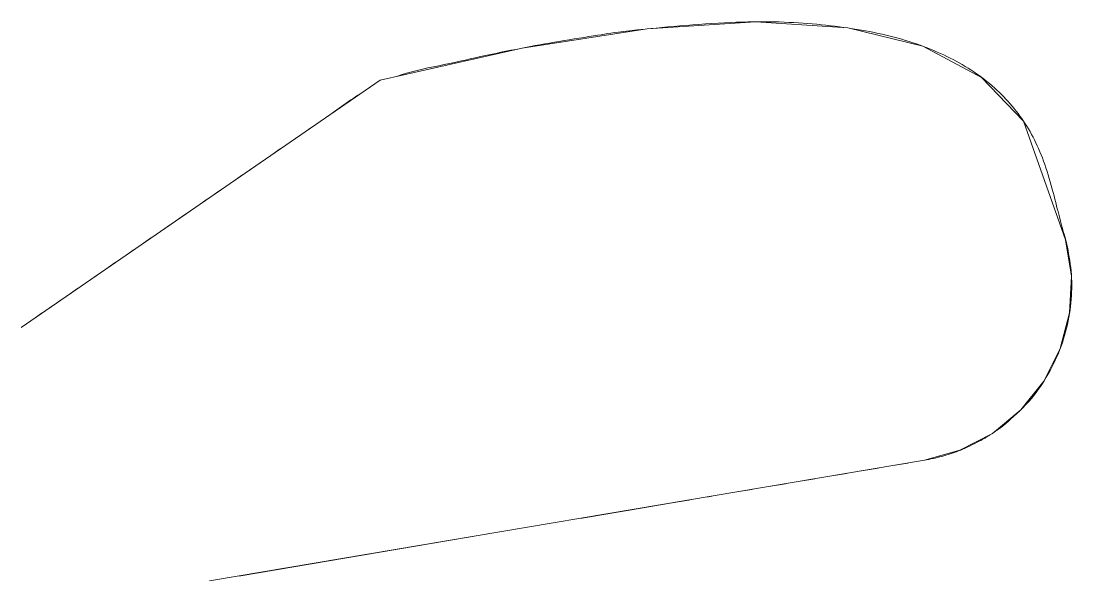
# Model space of a CAD drawing. Header units: millimetres. Extents: x -2.5 to 42.1, y 3.2 to 27.
import ezdxf

# ---------------------------------------------------------------- set-up
doc = ezdxf.new("R2010")
doc.units = ezdxf.units.MM
doc.header["$LTSCALE"] = 50
doc.layers.add('Design Layer-1', color=7, linetype='Continuous')

msp = doc.modelspace()

# ---------------------------------------------------------------- wipeouts: each hides what was drawn before it
at = {"color": 255, "linetype": 'Continuous', "lineweight": 5, "transparency": 33554687}
msp.add_wipeout([(5.5, 3.25), (35.85, 8.374), (37.354, 8.793), (38.738, 9.513), (39.943, 10.505), (40.917, 11.724), (41.618, 13.119), (42.014, 14.629), (42.09, 16.188), (41.841, 17.728), (40.053, 22.764), (38.273, 24.617), (35.787, 25.936), (32.594, 26.719), (28.693, 26.967), (24.086, 26.68), (18.771, 25.857), (12.75, 24.5), (-2.5, 14)], dxfattribs=at).dxf.layer = 'Design Layer-1'

# ---------------------------------------------------------------- next in the draw order: linework, layer by layer
at = {"layer": 'Design Layer-1', "color": 7, "linetype": 'Continuous', "lineweight": 5, "transparency": 33554687}
msp.add_rational_spline([(5.5, 3.25), (20.675, 5.812), (35.85, 8.374), (44, 9.75), (41.841, 17.728), (41.483, 19.052), (38.25, 31), (12.75, 24.5), (5.125, 19.25), (-2.5, 14)], [1, 1, 1, 0.671991810502, 1, 1, 1, 1, 1, 1], degree=2, knots=[0, 0, 0, 0.413768, 0.413768, 0.563098, 0.563098, 0.599956, 0.895892, 0.895892, 1, 1, 1], dxfattribs=at)

# ---------------------------------------------------------------- next in the draw order: wipeouts: each hides what was drawn before it
at = {"color": 255, "linetype": 'Continuous', "lineweight": 5, "transparency": 33554687}
msp.add_wipeout([(5.5, 3.25), (35.85, 8.374), (37.354, 8.793), (38.738, 9.513), (39.943, 10.505), (40.917, 11.724), (41.618, 13.119), (42.014, 14.629), (42.09, 16.188), (41.841, 17.728), (40.053, 22.764), (38.273, 24.617), (35.787, 25.936), (32.594, 26.719), (28.693, 26.967), (24.086, 26.68), (18.771, 25.857), (12.75, 24.5), (-2.5, 14)], dxfattribs=at).dxf.layer = 'Design Layer-1'

# ---------------------------------------------------------------- next in the draw order: linework, layer by layer
at = {"layer": 'Design Layer-1', "color": 7, "linetype": 'Continuous', "lineweight": 5, "transparency": 33554687, "flags": 128}
msp.add_lwpolyline([(5.5, 3.25), (35.85, 8.374), (37.354, 8.793), (38.738, 9.513), (39.943, 10.505), (40.917, 11.724), (41.618, 13.119), (42.014, 14.629), (42.09, 16.188), (41.841, 17.728), (40.053, 22.764), (38.273, 24.617), (35.787, 25.936), (32.594, 26.719), (28.693, 26.967), (24.086, 26.68), (18.771, 25.857), (12.75, 24.5), (-2.5, 14)], dxfattribs=at)

doc.saveas('drawing.dxf')
